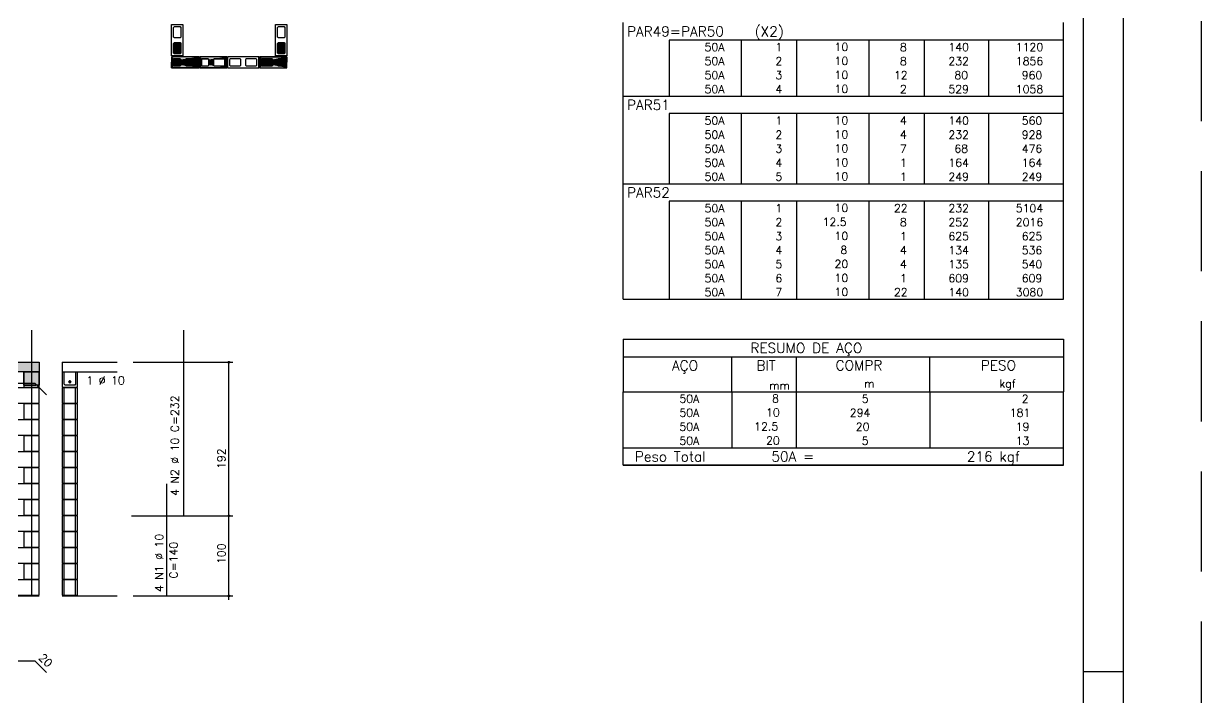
# Model space of a CAD drawing. Extents: x -1.9 to 86, y -1.6 to 60.9.
# Drawn here: x 56.62 to 86.05, y 29.05 to 45.89 of the extents above; entities that cross this region are included whole.
import ezdxf

# ---------------------------------------------------------------- set-up
doc = ezdxf.new("R2010")
doc.units = 0
doc.header["$MEASUREMENT"] = 0
doc.linetypes.add('ESTILO_TQS_0001', pattern=[0.45, 0.3, -0.15])
doc.linetypes.add('HIDDEN', pattern=[0.375, 0.25, -0.125])
doc.layers.get('0').update_dxf_attribs({"linetype": 'CONTINUOUS'})
doc.layers.get('Defpoints').update_dxf_attribs({"linetype": 'CONTINUOUS'})
for name, color, linetype in [('ARQ_FOLHA', 7, 'CONTINUOUS'), ('PENA_01', 1, 'CONTINUOUS'), ('PENA_02', 2, 'CONTINUOUS'), ('PENA_03', 3, 'CONTINUOUS'), ('PENA_05', 5, 'CONTINUOUS'), ('PENA_09', 254, 'CONTINUOUS'), ('PENA_11', 252, 'CONTINUOUS'), ('PENA_21', 100, 'CONTINUOUS')]:
    doc.layers.add(name, color=color, linetype=linetype)
doc.styles.get("Standard").update_dxf_attribs({"font": 'ROMANS.SHX'})

# ---------------------------------------------------------------- blocks, each defined once
blk = doc.blocks.new('FOLHA A1 - 841 X 594')
at = {"layer": 'ARQ_FOLHA', "color": 1}
blk.add_line((-10, 297), (0, 297), dxfattribs=at)
for points in [[(-841, 0), (0, 0), (0, 594), (-841, 594)], [(-816, 10), (-10, 10), (-10, 584), (-816, 584)]]:
    blk.add_lwpolyline(points, close=True, dxfattribs=at)
at = {"layer": 'Defpoints', "color": 8, "linetype": 'HIDDEN', "ltscale": 100}
blk.add_lwpolyline([(-860.5, 609.5), (-860.5, -15.5), (19.5, -15.5), (19.5, 609.5)], close=True, dxfattribs=at)
blk = doc.blocks.new('*U24')
blk.add_blockref('FOLHA A1 - 841 X 594', (0, 0))

msp = doc.modelspace()

# ---------------------------------------------------------------- linework, layer by layer
at = {"layer": 'PENA_01', "linetype": 'Continuous'}
for points in [[(60.528695, 45.81178), (60.548695, 45.79178), (60.548695, 45.55178), (60.528695, 45.53178), (60.388695, 45.53178), (60.368695, 45.55178), (60.368695, 45.79178), (60.388695, 45.81178), (60.528695, 45.81178)], [(63.128172, 45.81178), (63.148172, 45.79178), (63.148172, 45.55178), (63.128172, 45.53178), (62.988172, 45.53178), (62.968172, 45.55178), (62.968172, 45.79178), (62.988172, 45.81178), (63.128172, 45.81178)], [(60.528695, 45.41178), (60.548695, 45.39178), (60.548695, 45.15178), (60.528695, 45.13178), (60.388695, 45.13178), (60.368695, 45.15178), (60.368695, 45.39178), (60.388695, 45.41178), (60.528695, 45.41178)], [(63.128172, 45.41178), (63.148172, 45.39178), (63.148172, 45.15178), (63.128172, 45.13178), (62.988172, 45.13178), (62.968172, 45.15178), (62.968172, 45.39178), (62.988172, 45.41178), (63.128172, 45.41178)], [(60.388695, 44.83178), (60.528695, 44.83178), (60.548695, 44.85178), (60.548695, 44.99178), (60.528695, 45.01178), (60.388695, 45.01178), (60.368695, 44.99178), (60.368695, 44.85178), (60.388695, 44.83178)], [(60.688695, 44.83178), (60.928695, 44.83178), (60.948695, 44.85178), (60.948695, 44.99178), (60.928695, 45.01178), (60.688695, 45.01178), (60.668695, 44.99178), (60.668695, 44.85178), (60.688695, 44.83178)], [(61.088695, 44.83178), (61.228695, 44.83178), (61.248695, 44.85178), (61.248695, 44.99178), (61.228695, 45.01178), (61.088695, 45.01178), (61.068695, 44.99178), (61.068695, 44.85178), (61.088695, 44.83178)], [(61.388695, 44.83178), (61.628695, 44.83178), (61.648695, 44.85178), (61.648695, 44.99178), (61.628695, 45.01178), (61.388695, 45.01178), (61.368695, 44.99178), (61.368695, 44.85178), (61.388695, 44.83178)], [(61.768695, 44.85178), (61.788695, 44.83178), (62.028695, 44.83178), (62.048695, 44.85178), (62.048695, 44.99178), (62.028695, 45.01178), (61.788695, 45.01178), (61.768695, 44.99178), (61.768695, 44.85178)], [(62.168695, 44.85178), (62.188695, 44.83178), (62.428695, 44.83178), (62.448695, 44.85178), (62.448695, 44.99178), (62.428695, 45.01178), (62.188695, 45.01178), (62.168695, 44.99178), (62.168695, 44.85178)], [(62.828172, 45.01178), (62.588172, 45.01178), (62.568172, 44.99178), (62.568172, 44.85178), (62.588172, 44.83178), (62.828172, 44.83178), (62.848172, 44.85178), (62.848172, 44.99178), (62.828172, 45.01178)], [(63.128172, 45.01178), (62.988172, 45.01178), (62.968172, 44.99178), (62.968172, 44.85178), (62.988172, 44.83178), (63.128172, 44.83178), (63.148172, 44.85178), (63.148172, 44.99178), (63.128172, 45.01178)]]:
    msp.add_lwpolyline(points, dxfattribs=at)
at = {"layer": 'PENA_02', "linetype": 'Continuous'}
for p, q in [((71.6, 45.475004), (71.6, 45.912504)), ((82.6, 45.475004), (82.6, 45.912504)), ((71.6, 45.125004), (71.6, 45.475004)), ((82.6, 45.475004), (72.75, 45.475004)), ((72.75, 45.475004), (72.75, 45.125004)), ((74.55, 45.475004), (74.55, 45.125004)), ((75.93, 45.475004), (75.93, 45.125004)), ((77.74, 45.475004), (77.74, 45.125004)), ((79.12, 45.475004), (79.12, 45.125004)), ((80.73, 45.475004), (80.73, 45.125004)), ((82.6, 45.125004), (82.6, 45.475004)), ((71.6, 44.775005), (71.6, 45.125004)), ((72.75, 45.125004), (72.75, 44.775005)), ((74.55, 45.125004), (74.55, 44.775005)), ((75.93, 45.125004), (75.93, 44.775005)), ((77.74, 45.125004), (77.74, 44.775005)), ((79.12, 45.125004), (79.12, 44.775005)), ((80.73, 45.125004), (80.73, 44.775005)), ((82.6, 44.775005), (82.6, 45.125004)), ((71.6, 44.425005), (71.6, 44.775005)), ((72.75, 44.775005), (72.75, 44.425005)), ((74.55, 44.775005), (74.55, 44.425005)), ((75.93, 44.775005), (75.93, 44.425005)), ((77.74, 44.775005), (77.74, 44.425005)), ((79.12, 44.775005), (79.12, 44.425005)), ((80.73, 44.775005), (80.73, 44.425005)), ((82.6, 44.425005), (82.6, 44.775005)), ((71.6, 44.075005), (71.6, 44.425005)), ((72.75, 44.425005), (72.75, 44.075005)), ((74.55, 44.425005), (74.55, 44.075005)), ((75.93, 44.425005), (75.93, 44.075005)), ((77.74, 44.425005), (77.74, 44.075005)), ((79.12, 44.425005), (79.12, 44.075005)), ((80.73, 44.425005), (80.73, 44.075005)), ((82.6, 44.075005), (82.6, 44.425005)), ((71.6, 43.637505), (71.6, 44.075005)), ((71.6, 44.075005), (82.6, 44.075005)), ((82.6, 43.637505), (82.6, 44.075005)), ((71.6, 43.287505), (71.6, 43.637505)), ((82.6, 43.637505), (72.75, 43.637505)), ((72.75, 43.637505), (72.75, 43.287505)), ((74.55, 43.637505), (74.55, 43.287505)), ((75.93, 43.637505), (75.93, 43.287505)), ((77.74, 43.637505), (77.74, 43.287505)), ((79.12, 43.637505), (79.12, 43.287505)), ((80.73, 43.637505), (80.73, 43.287505)), ((82.6, 43.287505), (82.6, 43.637505)), ((71.6, 42.937505), (71.6, 43.287505)), ((72.75, 43.287505), (72.75, 42.937505)), ((74.55, 43.287505), (74.55, 42.937505)), ((75.93, 43.287505), (75.93, 42.937505)), ((77.74, 43.287505), (77.74, 42.937505)), ((79.12, 43.287505), (79.12, 42.937505)), ((80.73, 43.287505), (80.73, 42.937505)), ((82.6, 42.937505), (82.6, 43.287505)), ((71.6, 42.587505), (71.6, 42.937505)), ((72.75, 42.937505), (72.75, 42.587505)), ((74.55, 42.937505), (74.55, 42.587505)), ((75.93, 42.937505), (75.93, 42.587505)), ((77.74, 42.937505), (77.74, 42.587505)), ((79.12, 42.937505), (79.12, 42.587505)), ((80.73, 42.937505), (80.73, 42.587505)), ((82.6, 42.587505), (82.6, 42.937505)), ((71.6, 42.237505), (71.6, 42.587505)), ((72.75, 42.587505), (72.75, 42.237505)), ((74.55, 42.587505), (74.55, 42.237505)), ((75.93, 42.587505), (75.93, 42.237505)), ((77.74, 42.587505), (77.74, 42.237505)), ((79.12, 42.587505), (79.12, 42.237505)), ((80.73, 42.587505), (80.73, 42.237505)), ((82.6, 42.237505), (82.6, 42.587505)), ((71.6, 41.887505), (71.6, 42.237505)), ((72.75, 42.237505), (72.75, 41.887505)), ((74.55, 42.237505), (74.55, 41.887505)), ((75.93, 42.237505), (75.93, 41.887505)), ((77.74, 42.237505), (77.74, 41.887505)), ((79.12, 42.237505), (79.12, 41.887505)), ((80.73, 42.237505), (80.73, 41.887505)), ((82.6, 41.887505), (82.6, 42.237505)), ((71.6, 41.450005), (71.6, 41.887505)), ((71.6, 41.887505), (82.6, 41.887505)), ((82.6, 41.450005), (82.6, 41.887505)), ((71.6, 41.100005), (71.6, 41.450005)), ((82.6, 41.450005), (72.75, 41.450005)), ((72.75, 41.450005), (72.75, 41.100005)), ((74.55, 41.450005), (74.55, 41.100005)), ((75.93, 41.450005), (75.93, 41.100005)), ((77.74, 41.450005), (77.74, 41.100005)), ((79.12, 41.450005), (79.12, 41.100005)), ((80.73, 41.450005), (80.73, 41.100005)), ((82.6, 41.100005), (82.6, 41.450005)), ((71.6, 40.750005), (71.6, 41.100005)), ((72.75, 41.100005), (72.75, 40.750005)), ((74.55, 41.100005), (74.55, 40.750005)), ((75.93, 41.100005), (75.93, 40.750005)), ((77.74, 41.100005), (77.74, 40.750005)), ((79.12, 41.100005), (79.12, 40.750005)), ((80.73, 41.100005), (80.73, 40.750005)), ((82.6, 40.750005), (82.6, 41.100005)), ((71.6, 40.400006), (71.6, 40.750005)), ((72.75, 40.750005), (72.75, 40.400006)), ((74.55, 40.750005), (74.55, 40.400006)), ((75.93, 40.750005), (75.93, 40.400006)), ((77.74, 40.750005), (77.74, 40.400006)), ((79.12, 40.750005), (79.12, 40.400006)), ((80.73, 40.750005), (80.73, 40.400006)), ((82.6, 40.400006), (82.6, 40.750005)), ((71.6, 40.050006), (71.6, 40.400006)), ((72.75, 40.400006), (72.75, 40.050006)), ((74.55, 40.400006), (74.55, 40.050006)), ((75.93, 40.400006), (75.93, 40.050006)), ((77.74, 40.400006), (77.74, 40.050006)), ((79.12, 40.400006), (79.12, 40.050006)), ((80.73, 40.400006), (80.73, 40.050006)), ((82.6, 40.050006), (82.6, 40.400006)), ((71.6, 39.700006), (71.6, 40.050006)), ((72.75, 40.050006), (72.75, 39.700006)), ((74.55, 40.050006), (74.55, 39.700006)), ((75.93, 40.050006), (75.93, 39.700006)), ((77.74, 40.050006), (77.74, 39.700006)), ((79.12, 40.050006), (79.12, 39.700006)), ((80.73, 40.050006), (80.73, 39.700006)), ((82.6, 39.700006), (82.6, 40.050006)), ((71.6, 39.350006), (71.6, 39.700006)), ((72.75, 39.700006), (72.75, 39.350006)), ((74.55, 39.700006), (74.55, 39.350006)), ((75.93, 39.700006), (75.93, 39.350006)), ((77.74, 39.700006), (77.74, 39.350006)), ((79.12, 39.700006), (79.12, 39.350006)), ((80.73, 39.700006), (80.73, 39.350006)), ((82.6, 39.350006), (82.6, 39.700006)), ((71.6, 39.000006), (71.6, 39.350006)), ((72.75, 39.350006), (72.75, 39.000006)), ((74.55, 39.350006), (74.55, 39.000006)), ((75.93, 39.350006), (75.93, 39.000006)), ((77.74, 39.350006), (77.74, 39.000006)), ((79.12, 39.350006), (79.12, 39.000006)), ((80.73, 39.350006), (80.73, 39.000006)), ((82.6, 39.000006), (82.6, 39.350006)), ((71.6, 39.000006), (82.6, 39.000006)), ((71.6, 38.000006), (71.6, 36.687506)), ((71.6, 38.000006), (82.6, 38.000006)), ((82.6, 38.000006), (82.6, 36.687506)), ((71.6, 37.562506), (82.6, 37.562506)), ((74.32, 36.687506), (74.32, 37.562506)), ((75.93, 36.687506), (75.93, 37.562506)), ((79.265, 36.687506), (79.265, 37.562506)), ((71.6, 36.687506), (82.6, 36.687506)), ((71.6, 36.337506), (71.6, 36.687506)), ((74.32, 36.687506), (74.32, 36.337506)), ((75.93, 36.337506), (75.93, 36.687506)), ((79.265, 36.687506), (79.265, 36.337506)), ((82.6, 36.337506), (82.6, 36.687506)), ((71.6, 35.987505), (71.6, 36.337506)), ((74.32, 36.337506), (74.32, 35.987506)), ((75.93, 35.987505), (75.93, 36.337506)), ((79.265, 36.337506), (79.265, 35.987505)), ((82.6, 35.987505), (82.6, 36.337506)), ((71.6, 35.637505), (71.6, 35.987505)), ((74.32, 35.987505), (74.32, 35.637505)), ((75.93, 35.637505), (75.93, 35.987505)), ((79.265, 35.987505), (79.265, 35.637505)), ((82.6, 35.637505), (82.6, 35.987505)), ((71.6, 35.287504), (71.6, 35.637505)), ((74.32, 35.637505), (74.32, 35.287505)), ((75.93, 35.287504), (75.93, 35.637505)), ((79.265, 35.637505), (79.265, 35.287504)), ((82.6, 35.287504), (82.6, 35.637505)), ((71.6, 35.287504), (82.6, 35.287504)), ((71.6, 34.850004), (71.6, 35.287504)), ((71.6, 35.287504), (82.6, 35.287504)), ((82.6, 34.850004), (82.6, 35.287504)), ((82.6, 34.850004), (71.6, 34.850004)), ((71.6, 34.850004), (82.6, 34.850004)), ((47.02911, 31.585689), (57.00911, 31.585689))]:
    msp.add_line(p, q, dxfattribs=at)
at = {"layer": 'PENA_02', "linetype": 'ESTILO_TQS_0001'}
msp.add_line((56.62911, 36.855689), (57.00911, 36.855689), dxfattribs=at)
at = {"layer": 'PENA_02', "linetype": 'Continuous'}
for points in [[(60.598695, 45.86178), (60.598695, 45.08178), (60.318695, 45.08178), (60.318695, 45.86178), (60.598695, 45.86178)], [(63.198172, 45.86178), (63.198172, 45.08178), (62.918172, 45.08178), (62.918172, 45.86178), (63.198172, 45.86178)], [(60.318695, 44.78178), (60.998695, 44.78178), (60.998695, 45.06178), (60.318695, 45.06178), (60.318695, 44.78178)], [(61.018695, 44.78178), (61.698695, 44.78178), (61.698695, 45.06178), (61.018695, 45.06178), (61.018695, 44.78178)], [(61.718695, 44.78178), (62.498695, 44.78178), (62.498695, 45.06178), (61.718695, 45.06178), (61.718695, 44.78178)], [(63.198172, 45.06178), (62.518172, 45.06178), (62.518172, 44.78178), (63.198172, 44.78178), (63.198172, 45.06178)], [(47.02911, 37.185689), (47.02911, 37.425689), (57.00911, 37.425689), (57.00911, 37.185689), (47.02911, 37.185689)], [(56.62911, 36.805689), (57.00911, 36.805689), (57.00911, 37.185689), (56.62911, 37.185689), (56.62911, 36.805689)], [(56.22911, 36.405689), (57.00911, 36.405689), (57.00911, 36.785689), (56.22911, 36.785689), (56.22911, 36.405689)], [(56.62911, 36.005689), (57.00911, 36.005689), (57.00911, 36.385689), (56.62911, 36.385689), (56.62911, 36.005689)], [(56.22911, 35.605689), (57.00911, 35.605689), (57.00911, 35.985689), (56.22911, 35.985689), (56.22911, 35.605689)], [(56.62911, 35.205689), (57.00911, 35.205689), (57.00911, 35.585689), (56.62911, 35.585689), (56.62911, 35.205689)], [(56.22911, 34.805689), (57.00911, 34.805689), (57.00911, 35.185689), (56.22911, 35.185689), (56.22911, 34.805689)], [(56.62911, 34.405689), (57.00911, 34.405689), (57.00911, 34.785689), (56.62911, 34.785689), (56.62911, 34.405689)], [(56.22911, 34.005689), (57.00911, 34.005689), (57.00911, 34.385689), (56.22911, 34.385689), (56.22911, 34.005689)], [(56.62911, 33.605689), (57.00911, 33.605689), (57.00911, 33.985689), (56.62911, 33.985689), (56.62911, 33.605689)], [(56.22911, 33.205689), (57.00911, 33.205689), (57.00911, 33.585689), (56.22911, 33.585689), (56.22911, 33.205689)], [(56.62911, 32.805689), (57.00911, 32.805689), (57.00911, 33.185689), (56.62911, 33.185689), (56.62911, 32.805689)], [(56.22911, 32.405689), (57.00911, 32.405689), (57.00911, 32.785689), (56.22911, 32.785689), (56.22911, 32.405689)], [(56.62911, 32.005689), (57.00911, 32.005689), (57.00911, 32.385689), (56.62911, 32.385689), (56.62911, 32.005689)], [(56.22911, 31.605689), (57.00911, 31.605689), (57.00911, 31.985689), (56.22911, 31.985689), (56.22911, 31.605689)]]:
    msp.add_lwpolyline(points, dxfattribs=at)
for centre, radius in [((61.747161, 37.425689), 0.02), ((61.747161, 37.425689), 0.01), ((61.747161, 33.585689), 0.02), ((61.747161, 33.585689), 0.01), ((61.747161, 31.585689), 0.02), ((61.747161, 31.585689), 0.01)]:
    msp.add_circle(centre, radius, dxfattribs=at)
at = {"layer": 'PENA_03', "linetype": 'Continuous'}
for p, q in [((57.587165, 37.425689), (57.587165, 36.805689)), ((57.587165, 37.425689), (58.957845, 37.425689)), ((59.357845, 37.425689), (61.847161, 37.425689)), ((61.747161, 31.485156), (61.747161, 37.425689)), ((57.587165, 37.185689), (58.957845, 37.185689)), ((57.637165, 36.405689), (57.637165, 36.785689)), ((57.917165, 36.405689), (57.917165, 36.785689)), ((57.637165, 36.005689), (57.637165, 36.385689)), ((57.917165, 36.005689), (57.917165, 36.385689)), ((57.637165, 35.605689), (57.637165, 35.985689)), ((57.917165, 35.605689), (57.917165, 35.985689)), ((57.637165, 35.205689), (57.637165, 35.585689)), ((57.917165, 35.205689), (57.917165, 35.585689)), ((57.637165, 34.805689), (57.637165, 35.185689)), ((57.917165, 34.805689), (57.917165, 35.185689)), ((57.637165, 34.405689), (57.637165, 34.785689)), ((57.917165, 34.405689), (57.917165, 34.785689)), ((57.637165, 34.005689), (57.637165, 34.385689)), ((57.917165, 34.005689), (57.917165, 34.385689)), ((57.637165, 33.605689), (57.637165, 33.985689)), ((57.917165, 33.605689), (57.917165, 33.985689)), ((57.637165, 33.205689), (57.637165, 33.585689)), ((57.917165, 33.205689), (57.917165, 33.585689)), ((59.315913, 33.585689), (61.847161, 33.585689)), ((57.637165, 32.805689), (57.637165, 33.185689)), ((57.917165, 32.805689), (57.917165, 33.185689)), ((57.637165, 32.405689), (57.637165, 32.785689)), ((57.917165, 32.405689), (57.917165, 32.785689)), ((57.637165, 32.005689), (57.637165, 32.385689)), ((57.917165, 32.005689), (57.917165, 32.385689)), ((57.637165, 31.605689), (57.637165, 31.985689)), ((57.917165, 31.605689), (57.917165, 31.985689)), ((57.587165, 31.585689), (58.957845, 31.585689)), ((59.357845, 31.585689), (61.847161, 31.585689))]:
    msp.add_line(p, q, dxfattribs=at)
for points in [[(60.388695, 45.13178), (60.368695, 45.15178), (60.368695, 45.39178), (60.388695, 45.41178), (60.528695, 45.41178), (60.548695, 45.39178), (60.548695, 45.15178), (60.528695, 45.13178), (60.388695, 45.13178)], [(62.988172, 45.13178), (62.968172, 45.15178), (62.968172, 45.39178), (62.988172, 45.41178), (63.128172, 45.41178), (63.148172, 45.39178), (63.148172, 45.15178), (63.128172, 45.13178), (62.988172, 45.13178)], [(60.548695, 44.85178), (60.528695, 44.83178), (60.388695, 44.83178), (60.368695, 44.85178), (60.368695, 44.99178), (60.388695, 45.01178), (60.528695, 45.01178), (60.548695, 44.99178), (60.548695, 44.85178)], [(60.948695, 44.85178), (60.928695, 44.83178), (60.688695, 44.83178), (60.668695, 44.85178), (60.668695, 44.99178), (60.688695, 45.01178), (60.928695, 45.01178), (60.948695, 44.99178), (60.948695, 44.85178)], [(62.848172, 44.85178), (62.828172, 44.83178), (62.588172, 44.83178), (62.568172, 44.85178), (62.568172, 44.99178), (62.588172, 45.01178), (62.828172, 45.01178), (62.848172, 44.99178), (62.848172, 44.85178)], [(63.148172, 44.85178), (63.128172, 44.83178), (62.988172, 44.83178), (62.968172, 44.85178), (62.968172, 44.99178), (62.988172, 45.01178), (63.128172, 45.01178), (63.148172, 44.99178), (63.148172, 44.85178)], [(57.587165, 36.805689), (57.967165, 36.805689), (57.967165, 37.185689)], [(57.917165, 37.185689), (57.917165, 36.875689), (57.897165, 36.855689), (57.657165, 36.855689), (57.637165, 36.875689), (57.637165, 37.185689)], [(57.801714, 36.936679), (57.799553, 36.946847), (57.793443, 36.955257), (57.78444, 36.960455), (57.774101, 36.961542), (57.764214, 36.95833), (57.756489, 36.951374), (57.752261, 36.941877), (57.752261, 36.931481), (57.756489, 36.921984), (57.764214, 36.915028), (57.774101, 36.911816), (57.78444, 36.912902), (57.793443, 36.9181), (57.799553, 36.92651), (57.801714, 36.936679)], [(57.587165, 36.405689), (57.967165, 36.405689), (57.967165, 36.785689), (57.587165, 36.785689), (57.587165, 36.405689)], [(57.587165, 36.005689), (57.967165, 36.005689), (57.967165, 36.385689), (57.587165, 36.385689), (57.587165, 36.005689)], [(57.587165, 35.605689), (57.967165, 35.605689), (57.967165, 35.985689), (57.587165, 35.985689), (57.587165, 35.605689)], [(57.587165, 35.205689), (57.967165, 35.205689), (57.967165, 35.585689), (57.587165, 35.585689), (57.587165, 35.205689)], [(57.587165, 34.805689), (57.967165, 34.805689), (57.967165, 35.185689), (57.587165, 35.185689), (57.587165, 34.805689)], [(57.587165, 34.405689), (57.967165, 34.405689), (57.967165, 34.785689), (57.587165, 34.785689), (57.587165, 34.405689)], [(57.587165, 34.005689), (57.967165, 34.005689), (57.967165, 34.385689), (57.587165, 34.385689), (57.587165, 34.005689)], [(57.587165, 33.605689), (57.967165, 33.605689), (57.967165, 33.985689), (57.587165, 33.985689), (57.587165, 33.605689)], [(57.587165, 33.205689), (57.967165, 33.205689), (57.967165, 33.585689), (57.587165, 33.585689), (57.587165, 33.205689)], [(57.587165, 32.805689), (57.967165, 32.805689), (57.967165, 33.185689), (57.587165, 33.185689), (57.587165, 32.805689)], [(57.587165, 32.405689), (57.967165, 32.405689), (57.967165, 32.785689), (57.587165, 32.785689), (57.587165, 32.405689)], [(57.587165, 32.005689), (57.967165, 32.005689), (57.967165, 32.385689), (57.587165, 32.385689), (57.587165, 32.005689)], [(57.587165, 31.605689), (57.967165, 31.605689), (57.967165, 31.985689), (57.587165, 31.985689), (57.587165, 31.605689)]]:
    msp.add_lwpolyline(points, dxfattribs=at)
for centre, radius in [((60.458695, 45.27178), 0.04), ((63.058172, 45.27178), 0.04), ((60.458695, 44.92178), 0.04), ((60.808695, 44.92178), 0.04), ((62.708172, 44.92178), 0.04), ((63.058172, 44.92178), 0.04), ((57.776714, 36.936679), 0.025)]:
    msp.add_circle(centre, radius, dxfattribs=at)
for points in [[(60.498695, 45.27178), (60.438695, 45.306421), (60.421107, 45.285461)], [(60.498695, 45.27178), (60.421107, 45.285461), (60.421107, 45.258099)], [(60.498695, 45.27178), (60.421107, 45.258099), (60.438695, 45.237139)], [(60.498695, 45.27178), (60.465641, 45.311172), (60.438695, 45.306421)], [(60.498695, 45.27178), (60.438695, 45.237139), (60.465641, 45.232388)], [(60.498695, 45.27178), (60.489337, 45.297492), (60.465641, 45.311172)], [(60.498695, 45.27178), (60.465641, 45.232388), (60.489337, 45.246069)], [(60.498695, 45.27178), (60.489337, 45.246069), (60.498695, 45.27178)], [(63.098172, 45.27178), (63.038172, 45.306421), (63.020584, 45.285461)], [(63.098172, 45.27178), (63.020584, 45.285461), (63.020584, 45.258099)], [(63.098172, 45.27178), (63.020584, 45.258099), (63.038172, 45.237139)], [(63.098172, 45.27178), (63.065118, 45.311172), (63.038172, 45.306421)], [(63.098172, 45.27178), (63.038172, 45.237139), (63.065118, 45.232388)], [(63.098172, 45.27178), (63.088814, 45.297492), (63.065118, 45.311172)], [(63.098172, 45.27178), (63.065118, 45.232388), (63.088814, 45.246069)], [(63.098172, 45.27178), (63.088814, 45.246069), (63.098172, 45.27178)], [(60.498695, 44.92178), (60.438695, 44.956421), (60.421107, 44.935461)], [(60.498695, 44.92178), (60.421107, 44.935461), (60.421107, 44.908099)], [(60.498695, 44.92178), (60.421107, 44.908099), (60.438695, 44.887139)], [(60.498695, 44.92178), (60.465641, 44.961172), (60.438695, 44.956421)], [(60.498695, 44.92178), (60.438695, 44.887139), (60.465641, 44.882388)], [(60.498695, 44.92178), (60.489337, 44.947492), (60.465641, 44.961172)], [(60.498695, 44.92178), (60.465641, 44.882388), (60.489337, 44.896069)], [(60.498695, 44.92178), (60.489337, 44.896069), (60.498695, 44.92178)], [(60.848695, 44.92178), (60.788695, 44.956421), (60.771107, 44.935461)], [(60.848695, 44.92178), (60.771107, 44.935461), (60.771107, 44.908099)], [(60.848695, 44.92178), (60.771107, 44.908099), (60.788695, 44.887139)], [(60.848695, 44.92178), (60.815641, 44.961172), (60.788695, 44.956421)], [(60.848695, 44.92178), (60.788695, 44.887139), (60.815641, 44.882388)], [(60.848695, 44.92178), (60.839337, 44.947492), (60.815641, 44.961172)], [(60.848695, 44.92178), (60.815641, 44.882388), (60.839337, 44.896069)], [(60.848695, 44.92178), (60.839337, 44.896069), (60.848695, 44.92178)], [(62.748172, 44.92178), (62.688172, 44.956421), (62.670584, 44.935461)], [(62.748172, 44.92178), (62.670584, 44.935461), (62.670584, 44.908099)], [(62.748172, 44.92178), (62.670584, 44.908099), (62.688172, 44.887139)], [(62.748172, 44.92178), (62.715118, 44.961172), (62.688172, 44.956421)], [(62.748172, 44.92178), (62.688172, 44.887139), (62.715118, 44.882388)], [(62.748172, 44.92178), (62.738814, 44.947492), (62.715118, 44.961172)], [(62.748172, 44.92178), (62.715118, 44.882388), (62.738814, 44.896069)], [(62.748172, 44.92178), (62.738814, 44.896069), (62.748172, 44.92178)], [(63.098172, 44.92178), (63.038172, 44.956421), (63.020584, 44.935461)], [(63.098172, 44.92178), (63.020584, 44.935461), (63.020584, 44.908099)], [(63.098172, 44.92178), (63.020584, 44.908099), (63.038172, 44.887139)], [(63.098172, 44.92178), (63.065118, 44.961172), (63.038172, 44.956421)], [(63.098172, 44.92178), (63.038172, 44.887139), (63.065118, 44.882388)], [(63.098172, 44.92178), (63.088814, 44.947492), (63.065118, 44.961172)], [(63.098172, 44.92178), (63.065118, 44.882388), (63.088814, 44.896069)], [(63.098172, 44.92178), (63.088814, 44.896069), (63.098172, 44.92178)], [(57.801714, 36.936679), (57.756489, 36.951374), (57.752261, 36.941877)], [(57.801714, 36.936679), (57.752261, 36.941877), (57.752261, 36.931481)], [(57.801714, 36.936679), (57.752261, 36.931481), (57.756489, 36.921984)], [(57.801714, 36.936679), (57.764214, 36.95833), (57.753222, 36.945229)], [(57.801714, 36.936679), (57.753222, 36.945229), (57.753222, 36.928128)], [(57.801714, 36.936679), (57.753222, 36.928128), (57.764214, 36.915028)], [(57.801714, 36.936679), (57.764214, 36.95833), (57.756489, 36.951374)], [(57.801714, 36.936679), (57.756489, 36.921984), (57.764214, 36.915028)], [(57.801714, 36.936679), (57.774101, 36.961542), (57.764214, 36.95833)], [(57.801714, 36.936679), (57.781056, 36.961299), (57.764214, 36.95833)], [(57.801714, 36.936679), (57.764214, 36.915028), (57.781056, 36.912059)], [(57.801714, 36.936679), (57.764214, 36.915028), (57.774101, 36.911816)], [(57.801714, 36.936679), (57.78444, 36.960455), (57.774101, 36.961542)], [(57.801714, 36.936679), (57.774101, 36.911816), (57.78444, 36.912902)], [(57.801714, 36.936679), (57.795865, 36.952749), (57.781056, 36.961299)], [(57.801714, 36.936679), (57.781056, 36.912059), (57.795865, 36.920609)], [(57.801714, 36.936679), (57.793443, 36.955257), (57.78444, 36.960455)], [(57.801714, 36.936679), (57.78444, 36.912902), (57.793443, 36.9181)], [(57.801714, 36.936679), (57.799553, 36.946847), (57.793443, 36.955257)], [(57.801714, 36.936679), (57.793443, 36.9181), (57.799553, 36.92651)], [(57.801714, 36.936679), (57.795865, 36.920609), (57.801714, 36.936679)], [(57.801714, 36.936679), (57.799553, 36.92651), (57.801714, 36.936679)]]:
    msp.add_solid(points, dxfattribs=at)
at = {"layer": 'PENA_05', "linetype": 'Continuous'}
for p, q in [((60.62341, 33.585689), (60.62341, 38.225689)), ((56.90911, 36.895689), (47.12911, 36.895689)), ((57.191952, 36.612846), (56.90911, 36.895689)), ((60.197486, 31.585689), (60.197486, 34.385689)), ((56.90911, 29.955401), (47.12911, 29.955401)), ((57.191952, 29.672558), (56.90911, 29.955401))]:
    msp.add_line(p, q, dxfattribs=at)
msp.add_lwpolyline([(56.81911, 38.225689), (56.81911, 31.585689)], dxfattribs=at)
at = {"layer": 'PENA_09', "linetype": 'Continuous'}
msp.add_lwpolyline([(56.62911, 36.855689), (56.62911, 37.185689), (57.00911, 37.185689), (57.00911, 36.855689), (56.62911, 36.855689)], dxfattribs=at)
for points in [[(56.62911, 36.855689), (56.62911, 37.185689), (57.00911, 37.185689)], [(56.62911, 36.855689), (57.00911, 37.185689), (57.00911, 36.855689)], [(56.62911, 36.855689), (57.00911, 36.855689), (56.62911, 36.855689)]]:
    msp.add_solid(points, dxfattribs=at)
at = {"layer": 'PENA_11', "linetype": 'Continuous'}
for points in [[(60.388695, 45.13178), (60.368695, 45.39178), (60.388695, 45.41178)], [(60.388695, 45.13178), (60.368695, 45.15178), (60.368695, 45.39178)], [(60.388695, 45.13178), (60.388695, 45.41178), (60.528695, 45.41178)], [(60.388695, 45.13178), (60.528695, 45.41178), (60.548695, 45.39178)], [(60.388695, 45.13178), (60.548695, 45.39178), (60.548695, 45.15178)], [(62.988172, 45.13178), (62.968172, 45.39178), (62.988172, 45.41178)], [(62.988172, 45.13178), (62.968172, 45.15178), (62.968172, 45.39178)], [(62.988172, 45.13178), (62.988172, 45.41178), (63.128172, 45.41178)], [(62.988172, 45.13178), (63.128172, 45.41178), (63.148172, 45.39178)], [(62.988172, 45.13178), (63.148172, 45.39178), (63.148172, 45.15178)], [(60.388695, 45.13178), (60.548695, 45.15178), (60.528695, 45.13178)], [(60.388695, 45.13178), (60.528695, 45.13178), (60.388695, 45.13178)], [(62.988172, 45.13178), (63.148172, 45.15178), (63.128172, 45.13178)], [(62.988172, 45.13178), (63.128172, 45.13178), (62.988172, 45.13178)], [(60.548695, 44.85178), (60.368695, 44.99178), (60.388695, 45.01178)], [(60.548695, 44.85178), (60.368695, 44.85178), (60.368695, 44.99178)], [(60.548695, 44.85178), (60.388695, 44.83178), (60.368695, 44.85178)], [(60.548695, 44.85178), (60.388695, 45.01178), (60.528695, 45.01178)], [(60.548695, 44.85178), (60.528695, 44.83178), (60.388695, 44.83178)], [(60.548695, 44.85178), (60.528695, 45.01178), (60.548695, 44.99178)], [(60.548695, 44.85178), (60.548695, 44.99178), (60.548695, 44.85178)], [(60.948695, 44.85178), (60.668695, 44.99178), (60.688695, 45.01178)], [(60.948695, 44.85178), (60.668695, 44.85178), (60.668695, 44.99178)], [(60.948695, 44.85178), (60.688695, 44.83178), (60.668695, 44.85178)], [(60.948695, 44.85178), (60.688695, 45.01178), (60.928695, 45.01178)], [(60.948695, 44.85178), (60.928695, 44.83178), (60.688695, 44.83178)], [(60.948695, 44.85178), (60.928695, 45.01178), (60.948695, 44.99178)], [(60.948695, 44.85178), (60.948695, 44.99178), (60.948695, 44.85178)], [(62.848172, 44.85178), (62.568172, 44.99178), (62.588172, 45.01178)], [(62.848172, 44.85178), (62.568172, 44.85178), (62.568172, 44.99178)], [(62.848172, 44.85178), (62.588172, 44.83178), (62.568172, 44.85178)], [(62.848172, 44.85178), (62.588172, 45.01178), (62.828172, 45.01178)], [(62.848172, 44.85178), (62.828172, 44.83178), (62.588172, 44.83178)], [(62.848172, 44.85178), (62.828172, 45.01178), (62.848172, 44.99178)], [(62.848172, 44.85178), (62.848172, 44.99178), (62.848172, 44.85178)], [(63.148172, 44.85178), (62.968172, 44.99178), (62.988172, 45.01178)], [(63.148172, 44.85178), (62.968172, 44.85178), (62.968172, 44.99178)], [(63.148172, 44.85178), (62.988172, 44.83178), (62.968172, 44.85178)], [(63.148172, 44.85178), (62.988172, 45.01178), (63.128172, 45.01178)], [(63.148172, 44.85178), (63.128172, 44.83178), (62.988172, 44.83178)], [(63.148172, 44.85178), (63.128172, 45.01178), (63.148172, 44.99178)], [(63.148172, 44.85178), (63.148172, 44.99178), (63.148172, 44.85178)], [(47.02911, 37.185689), (47.02911, 37.425689), (57.00911, 37.425689)], [(47.02911, 37.185689), (57.00911, 37.425689), (57.00911, 37.185689)], [(47.02911, 37.185689), (57.00911, 37.185689), (47.02911, 37.185689)]]:
    msp.add_solid(points, dxfattribs=at)
at = {"layer": 'PENA_21', "linetype": 'Continuous'}
for points in [[(60.318695, 44.92178), (60.368695, 44.92178), (60.368695, 44.99178), (60.388695, 45.01178), (60.528695, 45.01178), (60.548695, 44.99178), (60.548695, 44.92178), (60.668695, 44.92178), (60.668695, 44.99178), (60.688695, 45.01178), (60.928695, 45.01178), (60.948695, 44.99178), (60.948695, 44.92178), (60.998695, 44.92178), (60.998695, 45.06178), (60.318695, 45.06178), (60.318695, 44.92178)], [(61.018695, 44.92178), (61.068695, 44.92178), (61.068695, 44.99178), (61.088695, 45.01178), (61.228695, 45.01178), (61.248695, 44.99178), (61.248695, 44.92178), (61.368695, 44.92178), (61.368695, 44.99178), (61.388695, 45.01178), (61.628695, 45.01178), (61.648695, 44.99178), (61.648695, 44.92178), (61.698695, 44.92178), (61.698695, 45.06178), (61.018695, 45.06178), (61.018695, 44.92178)], [(63.198172, 44.92178), (63.148172, 44.92178), (63.148172, 44.99178), (63.128172, 45.01178), (62.988172, 45.01178), (62.968172, 44.99178), (62.968172, 44.92178), (62.848172, 44.92178), (62.848172, 44.99178), (62.828172, 45.01178), (62.588172, 45.01178), (62.568172, 44.99178), (62.568172, 44.92178), (62.518172, 44.92178), (62.518172, 45.06178), (63.198172, 45.06178), (63.198172, 44.92178)], [(60.318695, 44.92178), (60.368695, 44.92178), (60.368695, 44.85178), (60.388695, 44.83178), (60.528695, 44.83178), (60.548695, 44.85178), (60.548695, 44.92178), (60.668695, 44.92178), (60.668695, 44.85178), (60.688695, 44.83178), (60.928695, 44.83178), (60.948695, 44.85178), (60.948695, 44.92178), (60.998695, 44.92178), (60.998695, 44.78178), (60.318695, 44.78178), (60.318695, 44.92178)], [(61.018695, 44.92178), (61.068695, 44.92178), (61.068695, 44.85178), (61.088695, 44.83178), (61.228695, 44.83178), (61.248695, 44.85178), (61.248695, 44.92178), (61.368695, 44.92178), (61.368695, 44.85178), (61.388695, 44.83178), (61.628695, 44.83178), (61.648695, 44.85178), (61.648695, 44.92178), (61.698695, 44.92178), (61.698695, 44.78178), (61.018695, 44.78178), (61.018695, 44.92178)], [(63.198172, 44.92178), (63.148172, 44.92178), (63.148172, 44.85178), (63.128172, 44.83178), (62.988172, 44.83178), (62.968172, 44.85178), (62.968172, 44.92178), (62.848172, 44.92178), (62.848172, 44.85178), (62.828172, 44.83178), (62.588172, 44.83178), (62.568172, 44.85178), (62.568172, 44.92178), (62.518172, 44.92178), (62.518172, 44.78178), (63.198172, 44.78178), (63.198172, 44.92178)]]:
    msp.add_lwpolyline(points, dxfattribs=at)
for points in [[(60.998695, 45.06178), (60.318695, 45.06178), (60.388695, 45.01178)], [(60.318695, 45.06178), (60.318695, 44.92178), (60.368695, 44.92178)], [(60.318695, 45.06178), (60.368695, 44.92178), (60.368695, 44.99178)], [(60.318695, 45.06178), (60.368695, 44.99178), (60.388695, 45.01178)], [(60.998695, 45.06178), (60.388695, 45.01178), (60.528695, 45.01178)], [(60.998695, 45.06178), (60.528695, 45.01178), (60.548695, 44.99178)], [(60.998695, 45.06178), (60.548695, 44.99178), (60.688695, 45.01178)], [(60.998695, 45.06178), (60.688695, 45.01178), (60.928695, 45.01178)], [(60.998695, 45.06178), (60.928695, 45.01178), (60.948695, 44.99178)], [(60.998695, 45.06178), (60.948695, 44.99178), (60.998695, 44.92178)], [(61.698695, 45.06178), (61.018695, 45.06178), (61.088695, 45.01178)], [(61.018695, 45.06178), (61.018695, 44.92178), (61.068695, 44.92178)], [(61.018695, 45.06178), (61.068695, 44.92178), (61.068695, 44.99178)], [(61.018695, 45.06178), (61.068695, 44.99178), (61.088695, 45.01178)], [(61.698695, 45.06178), (61.088695, 45.01178), (61.228695, 45.01178)], [(61.698695, 45.06178), (61.228695, 45.01178), (61.248695, 44.99178)], [(61.698695, 45.06178), (61.248695, 44.99178), (61.388695, 45.01178)], [(61.698695, 45.06178), (61.388695, 45.01178), (61.628695, 45.01178)], [(61.698695, 45.06178), (61.628695, 45.01178), (61.648695, 44.99178)], [(61.698695, 45.06178), (61.648695, 44.99178), (61.698695, 44.92178)], [(62.588172, 45.01178), (62.568172, 44.99178), (62.518172, 45.06178)], [(62.588172, 45.01178), (62.518172, 45.06178), (63.198172, 45.06178)], [(62.568172, 44.92178), (62.518172, 44.92178), (62.518172, 45.06178)], [(62.568172, 44.92178), (62.518172, 45.06178), (62.568172, 44.99178)], [(62.588172, 45.01178), (63.198172, 45.06178), (62.828172, 45.01178)], [(62.848172, 44.99178), (62.828172, 45.01178), (63.198172, 45.06178)], [(62.848172, 44.99178), (63.198172, 45.06178), (62.988172, 45.01178)], [(62.988172, 45.01178), (63.198172, 45.06178), (63.128172, 45.01178)], [(63.148172, 44.99178), (63.128172, 45.01178), (63.198172, 45.06178)], [(63.148172, 44.99178), (63.198172, 45.06178), (63.198172, 44.92178)], [(60.368695, 44.85178), (60.318695, 44.78178), (60.318695, 44.92178)], [(60.368695, 44.85178), (60.318695, 44.92178), (60.368695, 44.92178)], [(60.368695, 44.85178), (60.388695, 44.83178), (60.318695, 44.78178)], [(60.998695, 44.78178), (60.318695, 44.78178), (60.388695, 44.83178)], [(60.998695, 44.78178), (60.388695, 44.83178), (60.528695, 44.83178)], [(60.998695, 44.78178), (60.528695, 44.83178), (60.548695, 44.85178)], [(60.548695, 44.99178), (60.668695, 44.99178), (60.688695, 45.01178)], [(60.548695, 44.99178), (60.548695, 44.92178), (60.668695, 44.92178)], [(60.548695, 44.99178), (60.668695, 44.92178), (60.668695, 44.99178)], [(60.548695, 44.92178), (60.668695, 44.92178), (60.668695, 44.85178)], [(60.548695, 44.92178), (60.668695, 44.85178), (60.688695, 44.83178)], [(60.548695, 44.92178), (60.688695, 44.83178), (60.548695, 44.85178)], [(60.998695, 44.78178), (60.548695, 44.85178), (60.688695, 44.83178)], [(60.998695, 44.78178), (60.688695, 44.83178), (60.928695, 44.83178)], [(60.998695, 44.78178), (60.928695, 44.83178), (60.948695, 44.85178)], [(60.998695, 44.92178), (60.948695, 44.99178), (60.948695, 44.92178)], [(60.998695, 44.78178), (60.948695, 44.85178), (60.948695, 44.92178)], [(60.998695, 44.78178), (60.948695, 44.92178), (60.998695, 44.92178)], [(61.068695, 44.85178), (61.018695, 44.78178), (61.018695, 44.92178)], [(61.068695, 44.85178), (61.018695, 44.92178), (61.068695, 44.92178)], [(61.068695, 44.85178), (61.088695, 44.83178), (61.018695, 44.78178)], [(61.698695, 44.78178), (61.018695, 44.78178), (61.088695, 44.83178)], [(61.698695, 44.78178), (61.088695, 44.83178), (61.228695, 44.83178)], [(61.698695, 44.78178), (61.228695, 44.83178), (61.248695, 44.85178)], [(61.248695, 44.99178), (61.368695, 44.99178), (61.388695, 45.01178)], [(61.248695, 44.99178), (61.248695, 44.92178), (61.368695, 44.92178)], [(61.248695, 44.99178), (61.368695, 44.92178), (61.368695, 44.99178)], [(61.248695, 44.92178), (61.368695, 44.92178), (61.368695, 44.85178)], [(61.248695, 44.92178), (61.368695, 44.85178), (61.388695, 44.83178)], [(61.248695, 44.92178), (61.388695, 44.83178), (61.248695, 44.85178)], [(61.698695, 44.78178), (61.248695, 44.85178), (61.388695, 44.83178)], [(61.698695, 44.78178), (61.388695, 44.83178), (61.628695, 44.83178)], [(61.698695, 44.78178), (61.628695, 44.83178), (61.648695, 44.85178)], [(61.698695, 44.92178), (61.648695, 44.99178), (61.648695, 44.92178)], [(61.698695, 44.78178), (61.648695, 44.85178), (61.648695, 44.92178)], [(61.698695, 44.78178), (61.648695, 44.92178), (61.698695, 44.92178)], [(62.518172, 44.78178), (62.568172, 44.85178), (62.518172, 44.92178)], [(62.568172, 44.85178), (62.568172, 44.92178), (62.518172, 44.92178)], [(62.588172, 44.83178), (62.568172, 44.85178), (62.518172, 44.78178)], [(63.198172, 44.78178), (62.588172, 44.83178), (62.518172, 44.78178)], [(62.828172, 44.83178), (62.588172, 44.83178), (63.198172, 44.78178)], [(62.848172, 44.85178), (62.828172, 44.83178), (63.198172, 44.78178)], [(62.848172, 44.99178), (62.988172, 45.01178), (62.968172, 44.99178)], [(62.848172, 44.99178), (62.968172, 44.99178), (62.968172, 44.92178)], [(62.848172, 44.99178), (62.968172, 44.92178), (62.848172, 44.92178)], [(62.848172, 44.92178), (62.848172, 44.85178), (62.988172, 44.83178)], [(62.848172, 44.92178), (62.988172, 44.83178), (62.968172, 44.85178)], [(62.848172, 44.92178), (62.968172, 44.85178), (62.968172, 44.92178)], [(63.198172, 44.78178), (62.988172, 44.83178), (62.848172, 44.85178)], [(63.198172, 44.78178), (63.128172, 44.83178), (62.988172, 44.83178)], [(63.198172, 44.78178), (63.148172, 44.85178), (63.128172, 44.83178)], [(63.148172, 44.99178), (63.198172, 44.92178), (63.148172, 44.92178)], [(63.198172, 44.78178), (63.198172, 44.92178), (63.148172, 44.92178)], [(63.198172, 44.78178), (63.148172, 44.92178), (63.148172, 44.85178)]]:
    msp.add_solid(points, dxfattribs=at)

# ---------------------------------------------------------------- block references
at = {"xscale": 0.09999999999999938, "yscale": 0.09999999999999938, "zscale": 0.09999999999999938}
msp.add_blockref('*U24', (84.1, -0.002501), dxfattribs=at)

# ---------------------------------------------------------------- texts
at = {"layer": 'PENA_02', "linetype": 'Continuous'}
for s, height, p in [('PAR49=PAR50   (X2)', 0.25, (71.695798, 45.568754)), ('     50A', 0.2, (72.889661, 45.200004)), ('  1', 0.2, (75.13, 45.200004)), ('     10', 0.2, (76.136543, 45.206048)), ('    8', 0.2, (77.92, 45.200004)), ('    140', 0.2, (79.13, 45.200004)), ('   1120', 0.2, (80.963622, 45.200004)), ('     50A', 0.2, (72.889661, 44.850004)), ('  2', 0.2, (75.13, 44.850004)), ('     10', 0.2, (76.136543, 44.856048)), ('    8', 0.2, (77.92, 44.850004)), ('    232', 0.2, (79.13, 44.850004)), ('   1856', 0.2, (80.963622, 44.850004)), ('     50A', 0.2, (72.889661, 44.500004)), ('  3', 0.2, (75.13, 44.500004)), ('     10', 0.2, (76.136543, 44.506048)), ('   12', 0.2, (77.92, 44.500004)), ('     80', 0.2, (79.13, 44.500004)), ('    960', 0.2, (80.963622, 44.500004)), ('     50A', 0.2, (72.889661, 44.150005)), ('  4', 0.2, (75.13, 44.150005)), ('     10', 0.2, (76.136543, 44.156048)), ('    2', 0.2, (77.92, 44.150005)), ('    529', 0.2, (79.13, 44.150005)), ('   1058', 0.2, (80.963622, 44.150005)), ('PAR51', 0.25, (71.695798, 43.731255)), ('     50A', 0.2, (72.889661, 43.362505)), ('  1', 0.2, (75.13, 43.362505)), ('     10', 0.2, (76.136543, 43.368549)), ('    4', 0.2, (77.92, 43.362505)), ('    140', 0.2, (79.13, 43.362505)), ('    560', 0.2, (80.963622, 43.362505)), ('     50A', 0.2, (72.889661, 43.012505)), ('  2', 0.2, (75.13, 43.012505)), ('     10', 0.2, (76.136543, 43.018549)), ('    4', 0.2, (77.92, 43.012505)), ('    232', 0.2, (79.13, 43.012505)), ('    928', 0.2, (80.963622, 43.012505)), ('     50A', 0.2, (72.889661, 42.662505)), ('  3', 0.2, (75.13, 42.662505)), ('     10', 0.2, (76.136543, 42.668549)), ('    7', 0.2, (77.92, 42.662505)), ('     68', 0.2, (79.13, 42.662505)), ('    476', 0.2, (80.963622, 42.662505)), ('     50A', 0.2, (72.889661, 42.312505)), ('  4', 0.2, (75.13, 42.312505)), ('     10', 0.2, (76.136543, 42.318549)), ('    1', 0.2, (77.92, 42.312505)), ('    164', 0.2, (79.13, 42.312505)), ('    164', 0.2, (80.963622, 42.312505)), ('     50A', 0.2, (72.889661, 41.962505)), ('  5', 0.2, (75.13, 41.962505)), ('     10', 0.2, (76.136543, 41.968549)), ('    1', 0.2, (77.92, 41.962505)), ('    249', 0.2, (79.13, 41.962505)), ('    249', 0.2, (80.963622, 41.962505)), ('PAR52', 0.25, (71.695798, 41.543755)), ('     50A', 0.2, (72.889661, 41.175005)), ('  1', 0.2, (75.13, 41.175005)), ('     10', 0.2, (76.136543, 41.181049)), ('   22', 0.2, (77.92, 41.175005)), ('    232', 0.2, (79.13, 41.175005)), ('   5104', 0.2, (80.963622, 41.175005)), ('     50A', 0.2, (72.889661, 40.825005)), ('  2', 0.2, (75.13, 40.825005)), ('   12.5', 0.2, (76.136543, 40.831049)), ('    8', 0.2, (77.92, 40.825005)), ('    252', 0.2, (79.13, 40.825005)), ('   2016', 0.2, (80.963622, 40.825005)), ('     50A', 0.2, (72.889661, 40.475005)), ('  3', 0.2, (75.13, 40.475005)), ('     10', 0.2, (76.136543, 40.481049)), ('    1', 0.2, (77.92, 40.475005)), ('    625', 0.2, (79.13, 40.475005)), ('    625', 0.2, (80.963622, 40.475005)), ('     50A', 0.2, (72.889661, 40.125005)), ('  4', 0.2, (75.13, 40.125005)), ('      8', 0.2, (76.136543, 40.131049)), ('    4', 0.2, (77.92, 40.125005)), ('    134', 0.2, (79.13, 40.125005)), ('    536', 0.2, (80.963622, 40.125005)), ('     50A', 0.2, (72.889661, 39.775006)), ('  5', 0.2, (75.13, 39.775006)), ('     20', 0.2, (76.136543, 39.781049)), ('    4', 0.2, (77.92, 39.775006)), ('    135', 0.2, (79.13, 39.775006)), ('    540', 0.2, (80.963622, 39.775006)), ('     50A', 0.2, (72.889661, 39.425006)), ('  6', 0.2, (75.13, 39.425006)), ('     10', 0.2, (76.136543, 39.43105)), ('    1', 0.2, (77.92, 39.425006)), ('    609', 0.2, (79.13, 39.425006)), ('    609', 0.2, (80.963622, 39.425006)), ('     50A', 0.2, (72.889661, 39.075006)), ('  7', 0.2, (75.13, 39.075006)), ('     10', 0.2, (76.136543, 39.08105)), ('   22', 0.2, (77.92, 39.075006)), ('    140', 0.2, (79.13, 39.075006)), ('   3080', 0.2, (80.963622, 39.075006)), ('RESUMO DE AÇO', 0.25, (74.780497, 37.656256)), ('AÇO', 0.25, (72.81958, 37.218756)), ('BIT', 0.25, (74.93, 37.218756)), ('COMPR', 0.25, (76.908841, 37.222357)), ('PESO', 0.25, (80.53784, 37.222357)), ('mm', 0.2, (75.250798, 36.744654)), ('m', 0.2, (77.622841, 36.791256)), ('kgf', 0.2, (81.00063, 36.791256)), ('     50A', 0.2, (72.259661, 36.412506)), ('      8', 0.2, (74.426542, 36.41855)), ('      5', 0.2, (76.667658, 36.412506)), ('       2', 0.2, (80.515265, 36.412506)), ('     50A', 0.2, (72.259661, 36.062505)), ('     10', 0.2, (74.426542, 36.068549)), ('    294', 0.2, (76.667658, 36.062506)), ('     181', 0.2, (80.515265, 36.062506)), ('     50A', 0.2, (72.259661, 35.712505)), ('   12.5', 0.2, (74.426542, 35.718549)), ('     20', 0.2, (76.667658, 35.712506)), ('      19', 0.2, (80.515265, 35.712506)), ('     50A', 0.2, (72.259661, 35.362505)), ('     20', 0.2, (74.426542, 35.368549)), ('      5', 0.2, (76.667658, 35.362505)), ('      13', 0.2, (80.515265, 35.362505)), ('Peso Total        50A =', 0.25, (71.892829, 34.943754)), ('     216 kgf', 0.25, (79.257004, 34.943754))]:
    msp.add_text(s, height=height, dxfattribs=at).set_placement(p)
at = {"layer": 'PENA_03', "linetype": 'Continuous'}
msp.add_text('1 %%c 10', height=0.2, dxfattribs=at).set_placement((58.187985, 36.869388))
for s, rotation, p in [('4 N2 %%c 10 C=232', 90, (60.499829, 34.082715)), ('192', 90, (61.661767, 34.757495)), ('4 N1 %%c 10', 90, (60.107697, 31.680863)), ('C=140', 90, (60.467727, 32.01885)), ('100', 90, (61.663382, 32.381936)), ('20', 315, (56.97982, 30.026111))]:
    msp.add_text(s, height=0.2, rotation=rotation, dxfattribs=at).set_placement(p)

doc.saveas('drawing.dxf')
